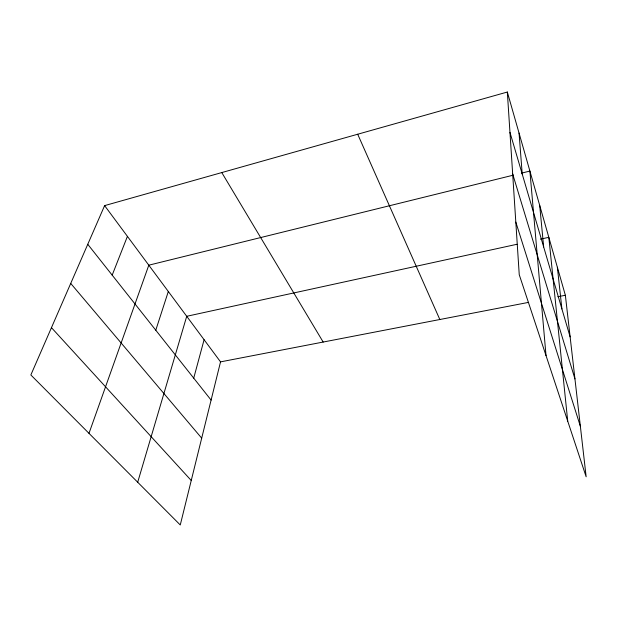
<?xml version="1.0" encoding="UTF-8"?>
<svg xmlns="http://www.w3.org/2000/svg" width="617" height="617" viewBox="0 0 617 617"><rect width="100%" height="100%" fill="white"/><g stroke="black" fill="none" stroke-linecap="round" stroke-linejoin="round"><path stroke-width="0.93" d="M104.612 205.615L220.531 361.87L180.264 524.967L30.85 374.974L104.612 205.615L507.328 92.033L565.365 295.265L586.15 476.794L519.244 274.696L507.328 92.033M193.723 378.144L204.096 339.72M137.699 482.239L186.72 316.297L517.007 244.27M155.777 330.211L168.318 291.494M88.987 433.342L148.805 265.187L513.359 175.151M112.186 275.136L127.418 236.365M521.627 173.107L529.895 171.063L546.03 355.608M540.399 239.165L548.822 237.329L567.725 421.141M220.531 361.87L528.646 302.361M557.83 296.723L565.365 295.265M51.458 327.658L191.247 480.489M70.724 283.427L201.697 438.155M87.768 244.293L211.099 400.086M221.781 172.567L323.169 342.049M357.698 134.236L439.828 319.513M515.812 222.089L580.366 426.293M512.681 174.033L574.944 378.923M509.966 132.4L570.131 336.905M557.359 267.238L561.91 308.963M539.69 205.345L543.67 246.97M519.051 133.064L522.221 174.048"/></g></svg>
